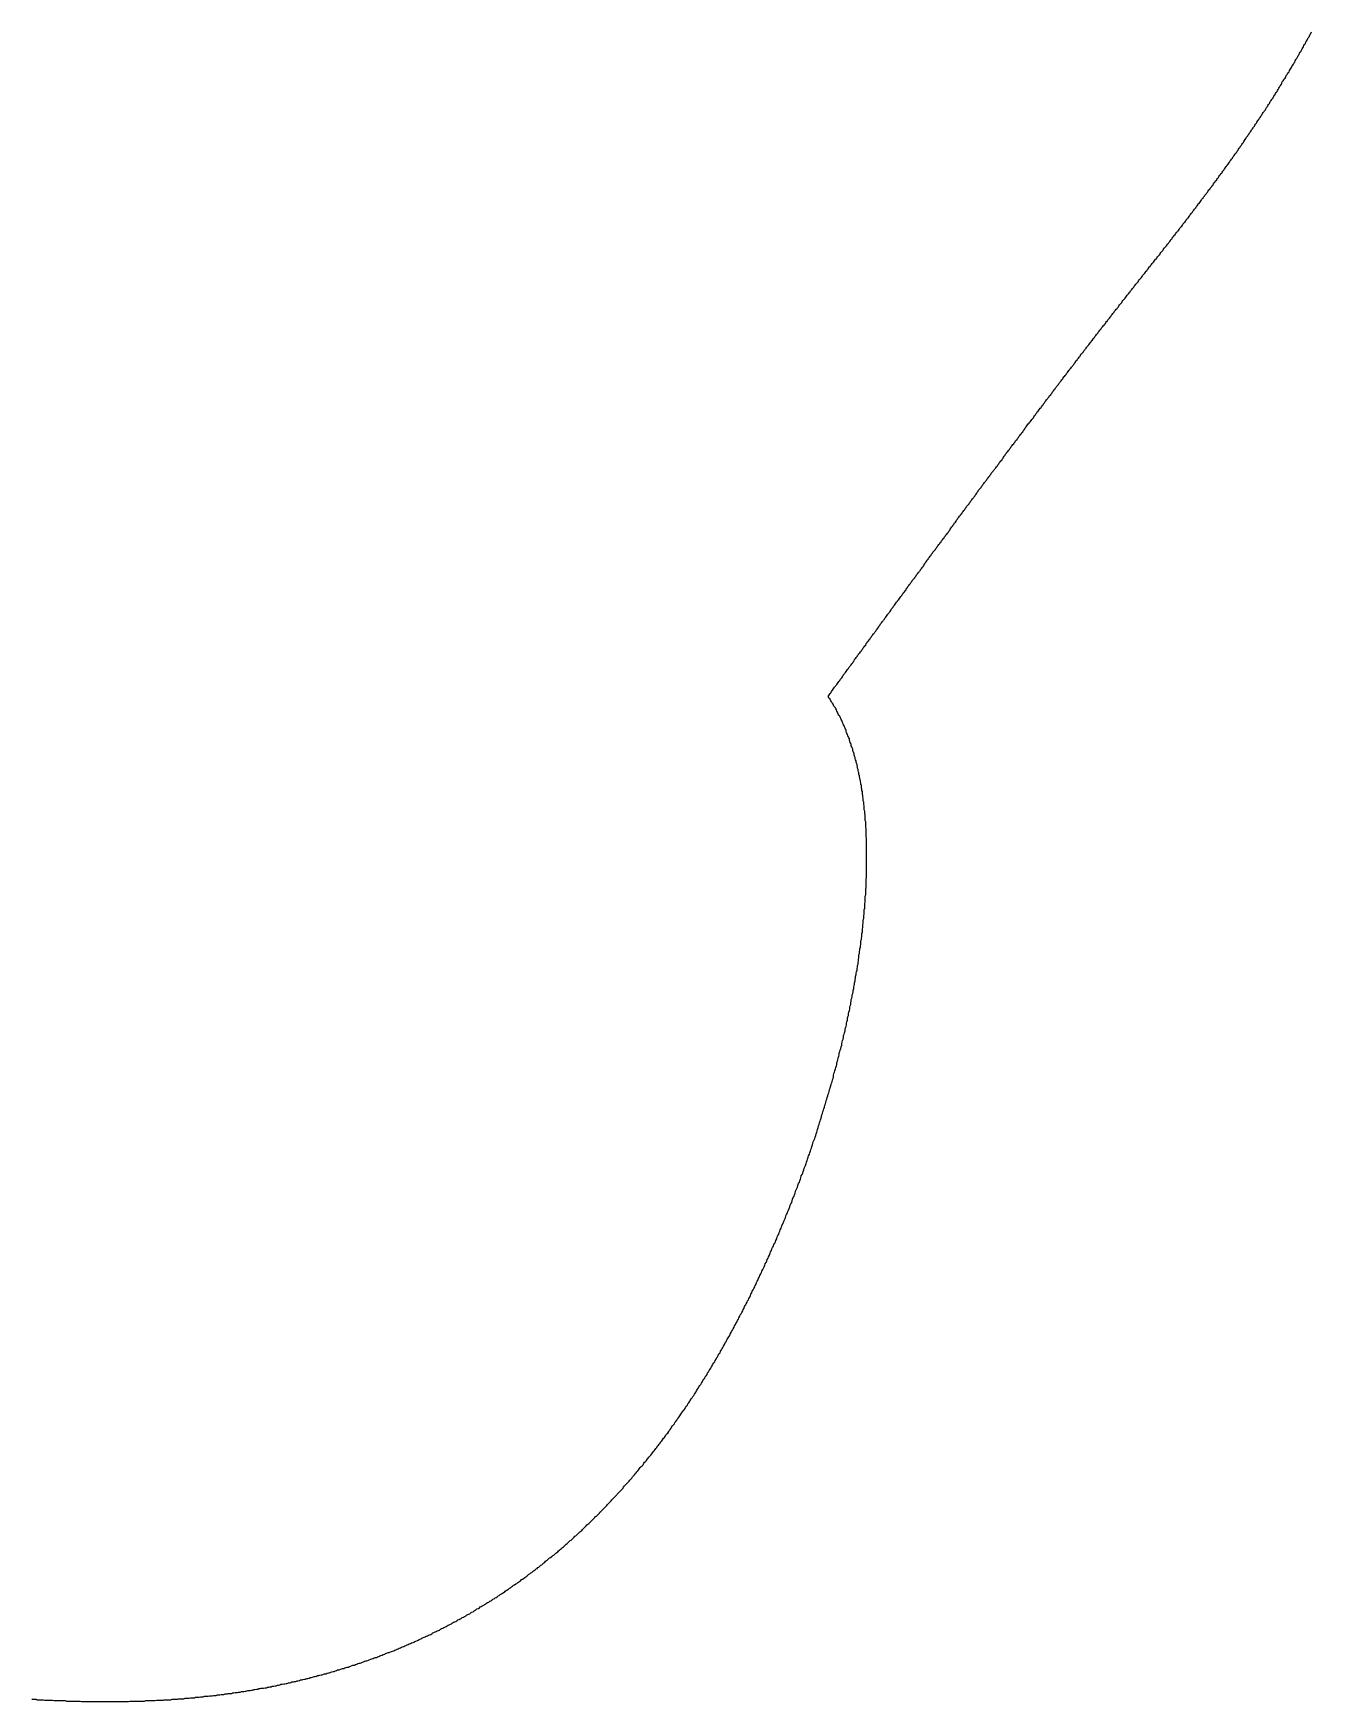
# Model space of a CAD drawing. Header units: millimetres. Extents: x 289 to 9778, y -894 to 6380.
# Drawn here: x 7155.33 to 7181.93, y 776.41 to 811.13 of the extents above; entities that cross this region are included whole.
import ezdxf

# ---------------------------------------------------------------- set-up
doc = ezdxf.new("R2010")
doc.units = ezdxf.units.MM
doc.layers.add('DRAW', color=7, linetype='Continuous')

msp = doc.modelspace()

# ---------------------------------------------------------------- linework, layer by layer
at = {"layer": 'DRAW'}
msp.add_polyline3d([(7155.3, 776.458, 0), (7155.33, 776.458, 0), (7155.36, 776.458, 0), (7155.39, 776.458, 0), (7155.41, 776.448, 0), (7155.44, 776.448, 0), (7155.47, 776.448, 0), (7155.5, 776.448, 0), (7155.53, 776.448, 0), (7155.56, 776.438, 0), (7155.59, 776.438, 0), (7155.62, 776.438, 0), (7155.65, 776.438, 0), (7155.67, 776.438, 0), (7155.7, 776.438, 0), (7155.73, 776.438, 0), (7155.76, 776.428, 0), (7155.79, 776.428, 0), (7155.82, 776.428, 0), (7155.85, 776.428, 0), (7155.88, 776.428, 0), (7155.9, 776.428, 0), (7155.93, 776.428, 0), (7155.96, 776.428, 0), (7155.99, 776.428, 0), (7156.02, 776.418, 0), (7156.05, 776.418, 0), (7156.08, 776.418, 0), (7156.1, 776.418, 0), (7156.13, 776.418, 0), (7156.16, 776.418, 0), (7156.19, 776.418, 0), (7156.22, 776.418, 0), (7156.25, 776.418, 0), (7156.27, 776.418, 0), (7156.3, 776.418, 0), (7156.33, 776.408, 0), (7156.36, 776.408, 0), (7156.39, 776.408, 0), (7156.42, 776.408, 0), (7156.44, 776.408, 0), (7156.47, 776.408, 0), (7156.5, 776.408, 0), (7156.53, 776.408, 0), (7156.56, 776.408, 0), (7156.59, 776.408, 0), (7156.61, 776.408, 0), (7156.64, 776.408, 0), (7156.67, 776.408, 0), (7156.7, 776.408, 0), (7156.73, 776.408, 0), (7156.75, 776.408, 0), (7156.78, 776.408, 0), (7156.81, 776.408, 0), (7156.84, 776.408, 0), (7156.87, 776.408, 0), (7156.89, 776.408, 0), (7156.92, 776.408, 0), (7156.95, 776.408, 0), (7156.98, 776.408, 0), (7157.01, 776.408, 0), (7157.03, 776.408, 0), (7157.06, 776.408, 0), (7157.09, 776.408, 0), (7157.12, 776.408, 0), (7157.15, 776.408, 0), (7157.17, 776.408, 0), (7157.2, 776.408, 0), (7157.23, 776.408, 0), (7157.26, 776.408, 0), (7157.28, 776.408, 0), (7157.31, 776.408, 0), (7157.34, 776.418, 0), (7157.37, 776.418, 0), (7157.4, 776.418, 0), (7157.42, 776.418, 0), (7157.45, 776.418, 0), (7157.48, 776.418, 0), (7157.51, 776.418, 0), (7157.53, 776.418, 0), (7157.56, 776.418, 0), (7157.59, 776.418, 0), (7157.62, 776.418, 0), (7157.64, 776.418, 0), (7157.67, 776.428, 0), (7157.7, 776.428, 0), (7157.73, 776.428, 0), (7157.75, 776.428, 0), (7157.78, 776.428, 0), (7157.81, 776.428, 0), (7157.84, 776.428, 0), (7157.86, 776.428, 0), (7157.89, 776.438, 0), (7157.92, 776.438, 0), (7157.95, 776.438, 0), (7157.97, 776.438, 0), (7158, 776.438, 0), (7158.03, 776.438, 0), (7158.05, 776.448, 0), (7158.08, 776.448, 0), (7158.11, 776.448, 0), (7158.14, 776.448, 0), (7158.16, 776.448, 0), (7158.19, 776.448, 0), (7158.22, 776.458, 0), (7158.24, 776.458, 0), (7158.27, 776.458, 0), (7158.3, 776.458, 0), (7158.33, 776.458, 0), (7158.35, 776.468, 0), (7158.38, 776.468, 0), (7158.41, 776.468, 0), (7158.43, 776.468, 0), (7158.46, 776.468, 0), (7158.49, 776.478, 0), (7158.52, 776.478, 0), (7158.54, 776.478, 0), (7158.57, 776.478, 0), (7158.6, 776.488, 0), (7158.62, 776.488, 0), (7158.65, 776.488, 0), (7158.68, 776.488, 0), (7158.7, 776.498, 0), (7158.73, 776.498, 0), (7158.76, 776.498, 0), (7158.78, 776.498, 0), (7158.81, 776.508, 0), (7158.84, 776.508, 0), (7158.86, 776.508, 0), (7158.89, 776.518, 0), (7158.92, 776.518, 0), (7158.94, 776.518, 0), (7158.97, 776.518, 0), (7159, 776.528, 0), (7159.02, 776.528, 0), (7159.05, 776.528, 0), (7159.08, 776.538, 0), (7159.1, 776.538, 0), (7159.13, 776.538, 0), (7159.16, 776.548, 0), (7159.18, 776.548, 0), (7159.21, 776.548, 0), (7159.24, 776.558, 0), (7159.26, 776.558, 0), (7159.29, 776.558, 0), (7159.32, 776.568, 0), (7159.34, 776.568, 0), (7159.37, 776.568, 0), (7159.39, 776.578, 0), (7159.42, 776.578, 0), (7159.45, 776.578, 0), (7159.47, 776.588, 0), (7159.5, 776.588, 0), (7159.53, 776.598, 0), (7159.55, 776.598, 0), (7159.58, 776.598, 0), (7159.6, 776.608, 0), (7159.63, 776.608, 0), (7159.66, 776.618, 0), (7159.68, 776.618, 0), (7159.71, 776.618, 0), (7159.74, 776.628, 0), (7159.76, 776.628, 0), (7159.79, 776.638, 0), (7159.81, 776.638, 0), (7159.84, 776.638, 0), (7159.87, 776.648, 0), (7159.89, 776.648, 0), (7159.92, 776.658, 0), (7159.94, 776.658, 0), (7159.97, 776.668, 0), (7160, 776.668, 0), (7160.02, 776.678, 0), (7160.05, 776.678, 0), (7160.07, 776.688, 0), (7160.1, 776.688, 0), (7160.12, 776.688, 0), (7160.15, 776.698, 0), (7160.18, 776.698, 0), (7160.2, 776.708, 0), (7160.23, 776.708, 0), (7160.25, 776.718, 0), (7160.28, 776.718, 0), (7160.3, 776.728, 0), (7160.33, 776.728, 0), (7160.36, 776.738, 0), (7160.38, 776.738, 0), (7160.41, 776.748, 0), (7160.43, 776.748, 0), (7160.46, 776.758, 0), (7160.48, 776.768, 0), (7160.51, 776.768, 0), (7160.54, 776.778, 0), (7160.56, 776.778, 0), (7160.59, 776.788, 0), (7160.61, 776.788, 0), (7160.64, 776.798, 0), (7160.66, 776.798, 0), (7160.69, 776.808, 0), (7160.71, 776.818, 0), (7160.74, 776.818, 0), (7160.76, 776.828, 0), (7160.79, 776.828, 0), (7160.82, 776.838, 0), (7160.84, 776.838, 0), (7160.87, 776.848, 0), (7160.89, 776.858, 0), (7160.92, 776.858, 0), (7160.94, 776.868, 0), (7160.97, 776.878, 0), (7160.99, 776.878, 0), (7161.02, 776.888, 0), (7161.04, 776.888, 0), (7161.07, 776.898, 0), (7161.09, 776.908, 0), (7161.12, 776.908, 0), (7161.14, 776.918, 0), (7161.17, 776.928, 0), (7161.19, 776.928, 0), (7161.22, 776.938, 0), (7161.24, 776.948, 0), (7161.27, 776.948, 0), (7161.29, 776.958, 0), (7161.32, 776.968, 0), (7161.34, 776.968, 0), (7161.37, 776.978, 0), (7161.39, 776.988, 0), (7161.42, 776.988, 0), (7161.44, 776.998, 0), (7161.47, 777.008, 0), (7161.49, 777.008, 0), (7161.52, 777.018, 0), (7161.54, 777.028, 0), (7161.57, 777.038, 0), (7161.59, 777.038, 0), (7161.62, 777.048, 0), (7161.64, 777.058, 0), (7161.66, 777.068, 0), (7161.69, 777.068, 0), (7161.71, 777.078, 0), (7161.74, 777.088, 0), (7161.76, 777.098, 0), (7161.79, 777.098, 0), (7161.81, 777.108, 0), (7161.84, 777.118, 0), (7161.86, 777.128, 0), (7161.89, 777.128, 0), (7161.91, 777.138, 0), (7161.93, 777.148, 0), (7161.96, 777.158, 0), (7161.98, 777.168, 0), (7162.01, 777.168, 0), (7162.03, 777.178, 0), (7162.06, 777.188, 0), (7162.08, 777.198, 0), (7162.11, 777.208, 0), (7162.13, 777.208, 0), (7162.15, 777.218, 0), (7162.18, 777.228, 0), (7162.2, 777.238, 0), (7162.23, 777.248, 0), (7162.25, 777.258, 0), (7162.27, 777.258, 0), (7162.3, 777.268, 0), (7162.32, 777.278, 0), (7162.35, 777.288, 0), (7162.37, 777.298, 0), (7162.4, 777.308, 0), (7162.42, 777.318, 0), (7162.44, 777.328, 0), (7162.47, 777.328, 0), (7162.49, 777.338, 0), (7162.52, 777.348, 0), (7162.54, 777.358, 0), (7162.56, 777.368, 0), (7162.59, 777.378, 0), (7162.61, 777.388, 0), (7162.64, 777.398, 0), (7162.66, 777.408, 0), (7162.68, 777.418, 0), (7162.71, 777.428, 0), (7162.73, 777.428, 0), (7162.75, 777.438, 0), (7162.78, 777.448, 0), (7162.8, 777.458, 0), (7162.83, 777.468, 0), (7162.85, 777.478, 0), (7162.87, 777.488, 0), (7162.9, 777.498, 0), (7162.92, 777.508, 0), (7162.94, 777.518, 0), (7162.97, 777.528, 0), (7162.99, 777.538, 0), (7163.01, 777.548, 0), (7163.04, 777.558, 0), (7163.06, 777.568, 0), (7163.08, 777.578, 0), (7163.11, 777.588, 0), (7163.13, 777.598, 0), (7163.15, 777.608, 0), (7163.18, 777.618, 0), (7163.2, 777.628, 0), (7163.23, 777.638, 0), (7163.25, 777.648, 0), (7163.27, 777.658, 0), (7163.29, 777.668, 0), (7163.32, 777.678, 0), (7163.34, 777.688, 0), (7163.36, 777.698, 0), (7163.39, 777.718, 0), (7163.41, 777.728, 0), (7163.43, 777.738, 0), (7163.46, 777.748, 0), (7163.48, 777.758, 0), (7163.5, 777.768, 0), (7163.53, 777.778, 0), (7163.55, 777.788, 0), (7163.57, 777.798, 0), (7163.6, 777.808, 0), (7163.62, 777.818, 0), (7163.64, 777.838, 0), (7163.66, 777.848, 0), (7163.69, 777.858, 0), (7163.71, 777.868, 0), (7163.73, 777.878, 0), (7163.76, 777.888, 0), (7163.78, 777.898, 0), (7163.8, 777.918, 0), (7163.82, 777.928, 0), (7163.85, 777.938, 0), (7163.87, 777.948, 0), (7163.89, 777.958, 0), (7163.92, 777.968, 0), (7163.94, 777.988, 0), (7163.96, 777.998, 0), (7163.98, 778.008, 0), (7164.01, 778.018, 0), (7164.03, 778.028, 0), (7164.05, 778.048, 0), (7164.07, 778.058, 0), (7164.1, 778.068, 0), (7164.12, 778.078, 0), (7164.14, 778.088, 0), (7164.16, 778.108, 0), (7164.19, 778.118, 0), (7164.21, 778.128, 0), (7164.23, 778.138, 0), (7164.25, 778.158, 0), (7164.28, 778.168, 0), (7164.3, 778.178, 0), (7164.32, 778.188, 0), (7164.34, 778.208, 0), (7164.37, 778.218, 0), (7164.39, 778.228, 0), (7164.41, 778.238, 0), (7164.43, 778.258, 0), (7164.45, 778.268, 0), (7164.48, 778.278, 0), (7164.5, 778.298, 0), (7164.52, 778.308, 0), (7164.54, 778.318, 0), (7164.56, 778.338, 0), (7164.59, 778.348, 0), (7164.61, 778.358, 0), (7164.63, 778.378, 0), (7164.65, 778.388, 0), (7164.67, 778.398, 0), (7164.7, 778.418, 0), (7164.72, 778.428, 0), (7164.74, 778.438, 0), (7164.76, 778.458, 0), (7164.78, 778.468, 0), (7164.81, 778.478, 0), (7164.83, 778.498, 0), (7164.85, 778.508, 0), (7164.87, 778.518, 0), (7164.89, 778.538, 0), (7164.92, 778.548, 0), (7164.94, 778.568, 0), (7164.96, 778.578, 0), (7164.98, 778.588, 0), (7165, 778.608, 0), (7165.02, 778.618, 0), (7165.04, 778.638, 0), (7165.07, 778.648, 0), (7165.09, 778.668, 0), (7165.11, 778.678, 0), (7165.13, 778.688, 0), (7165.15, 778.708, 0), (7165.17, 778.718, 0), (7165.2, 778.738, 0), (7165.22, 778.748, 0), (7165.24, 778.768, 0), (7165.26, 778.778, 0), (7165.28, 778.798, 0), (7165.3, 778.808, 0), (7165.32, 778.828, 0), (7165.34, 778.838, 0), (7165.37, 778.858, 0), (7165.39, 778.868, 0), (7165.41, 778.888, 0), (7165.43, 778.898, 0), (7165.45, 778.918, 0), (7165.47, 778.928, 0), (7165.49, 778.948, 0), (7165.51, 778.958, 0), (7165.54, 778.978, 0), (7165.56, 778.988, 0), (7165.58, 779.008, 0), (7165.6, 779.018, 0), (7165.62, 779.038, 0), (7165.64, 779.058, 0), (7165.66, 779.068, 0), (7165.68, 779.088, 0), (7165.7, 779.098, 0), (7165.72, 779.118, 0), (7165.74, 779.128, 0), (7165.77, 779.148, 0), (7165.79, 779.168, 0), (7165.81, 779.178, 0), (7165.83, 779.198, 0), (7165.85, 779.208, 0), (7165.87, 779.228, 0), (7165.89, 779.248, 0), (7165.91, 779.258, 0), (7165.93, 779.278, 0), (7165.95, 779.298, 0), (7165.97, 779.308, 0), (7165.99, 779.328, 0), (7166.01, 779.348, 0), (7166.03, 779.358, 0), (7166.05, 779.378, 0), (7166.07, 779.398, 0), (7166.09, 779.408, 0), (7166.12, 779.428, 0), (7166.14, 779.448, 0), (7166.16, 779.458, 0), (7166.18, 779.478, 0), (7166.2, 779.498, 0), (7166.22, 779.508, 0), (7166.24, 779.528, 0), (7166.26, 779.548, 0), (7166.28, 779.558, 0), (7166.3, 779.578, 0), (7166.32, 779.598, 0), (7166.34, 779.618, 0), (7166.36, 779.628, 0), (7166.38, 779.648, 0), (7166.4, 779.668, 0), (7166.42, 779.688, 0), (7166.44, 779.698, 0), (7166.46, 779.718, 0), (7166.48, 779.738, 0), (7166.5, 779.758, 0), (7166.52, 779.768, 0), (7166.54, 779.788, 0), (7166.56, 779.808, 0), (7166.58, 779.828, 0), (7166.6, 779.848, 0), (7166.62, 779.858, 0), (7166.64, 779.878, 0), (7166.66, 779.898, 0), (7166.68, 779.918, 0), (7166.7, 779.938, 0), (7166.72, 779.958, 0), (7166.74, 779.968, 0), (7166.76, 779.988, 0), (7166.78, 780.008, 0), (7166.79, 780.028, 0), (7166.81, 780.048, 0), (7166.83, 780.068, 0), (7166.85, 780.088, 0), (7166.87, 780.098, 0), (7166.89, 780.118, 0), (7166.91, 780.138, 0), (7166.93, 780.158, 0), (7166.95, 780.178, 0), (7166.97, 780.198, 0), (7166.99, 780.218, 0), (7167.01, 780.238, 0), (7167.03, 780.258, 0), (7167.05, 780.268, 0), (7167.07, 780.288, 0), (7167.09, 780.308, 0), (7167.11, 780.328, 0), (7167.12, 780.348, 0), (7167.14, 780.368, 0), (7167.16, 780.388, 0), (7167.18, 780.408, 0), (7167.2, 780.428, 0), (7167.22, 780.448, 0), (7167.24, 780.468, 0), (7167.26, 780.488, 0), (7167.28, 780.508, 0), (7167.3, 780.528, 0), (7167.31, 780.548, 0), (7167.33, 780.568, 0), (7167.35, 780.588, 0), (7167.37, 780.608, 0), (7167.39, 780.628, 0), (7167.41, 780.648, 0), (7167.43, 780.668, 0), (7167.45, 780.688, 0), (7167.47, 780.708, 0), (7167.48, 780.728, 0), (7167.5, 780.748, 0), (7167.52, 780.768, 0), (7167.54, 780.788, 0), (7167.56, 780.808, 0), (7167.58, 780.828, 0), (7167.6, 780.848, 0), (7167.61, 780.868, 0), (7167.63, 780.898, 0), (7167.65, 780.918, 0), (7167.67, 780.938, 0), (7167.69, 780.958, 0), (7167.71, 780.978, 0), (7167.73, 780.998, 0), (7167.74, 781.018, 0), (7167.76, 781.038, 0), (7167.78, 781.058, 0), (7167.8, 781.088, 0), (7167.82, 781.108, 0), (7167.84, 781.128, 0), (7167.85, 781.148, 0), (7167.87, 781.168, 0), (7167.89, 781.188, 0), (7167.91, 781.208, 0), (7167.93, 781.238, 0), (7167.94, 781.258, 0), (7167.96, 781.278, 0), (7167.98, 781.298, 0), (7168, 781.318, 0), (7168.02, 781.338, 0), (7168.03, 781.368, 0), (7168.05, 781.388, 0), (7168.07, 781.408, 0), (7168.09, 781.428, 0), (7168.11, 781.458, 0), (7168.12, 781.478, 0), (7168.14, 781.498, 0), (7168.16, 781.518, 0), (7168.18, 781.538, 0), (7168.2, 781.568, 0), (7168.21, 781.588, 0), (7168.23, 781.608, 0), (7168.25, 781.628, 0), (7168.27, 781.658, 0), (7168.28, 781.678, 0), (7168.3, 781.698, 0), (7168.32, 781.728, 0), (7168.34, 781.748, 0), (7168.35, 781.768, 0), (7168.37, 781.788, 0), (7168.39, 781.818, 0), (7168.41, 781.838, 0), (7168.42, 781.858, 0), (7168.44, 781.888, 0), (7168.46, 781.908, 0), (7168.48, 781.928, 0), (7168.49, 781.958, 0), (7168.51, 781.978, 0), (7168.53, 781.998, 0), (7168.55, 782.028, 0), (7168.56, 782.048, 0), (7168.58, 782.068, 0), (7168.6, 782.098, 0), (7168.61, 782.118, 0), (7168.63, 782.148, 0), (7168.65, 782.168, 0), (7168.67, 782.188, 0), (7168.68, 782.218, 0), (7168.7, 782.238, 0), (7168.72, 782.268, 0), (7168.73, 782.288, 0), (7168.75, 782.308, 0), (7168.77, 782.338, 0), (7168.78, 782.358, 0), (7168.8, 782.388, 0), (7168.82, 782.408, 0), (7168.84, 782.438, 0), (7168.85, 782.458, 0), (7168.87, 782.478, 0), (7168.89, 782.508, 0), (7168.9, 782.528, 0), (7168.92, 782.558, 0), (7168.94, 782.578, 0), (7168.95, 782.608, 0), (7168.97, 782.628, 0), (7168.99, 782.658, 0), (7169, 782.678, 0), (7169.02, 782.708, 0), (7169.04, 782.728, 0), (7169.05, 782.758, 0), (7169.07, 782.778, 0), (7169.09, 782.808, 0), (7169.1, 782.828, 0), (7169.12, 782.858, 0), (7169.13, 782.878, 0), (7169.15, 782.908, 0), (7169.17, 782.938, 0), (7169.18, 782.958, 0), (7169.2, 782.988, 0), (7169.22, 783.008, 0), (7169.23, 783.038, 0), (7169.25, 783.058, 0), (7169.26, 783.088, 0), (7169.28, 783.118, 0), (7169.3, 783.138, 0), (7169.31, 783.168, 0), (7169.33, 783.188, 0), (7169.35, 783.218, 0), (7169.36, 783.248, 0), (7169.38, 783.268, 0), (7169.39, 783.298, 0), (7169.41, 783.328, 0), (7169.43, 783.348, 0), (7169.44, 783.378, 0), (7169.46, 783.408, 0), (7169.47, 783.428, 0), (7169.49, 783.458, 0), (7169.51, 783.478, 0), (7169.52, 783.508, 0), (7169.54, 783.538, 0), (7169.55, 783.568, 0), (7169.57, 783.588, 0), (7169.58, 783.618, 0), (7169.6, 783.648, 0), (7169.62, 783.668, 0), (7169.63, 783.698, 0), (7169.65, 783.728, 0), (7169.66, 783.758, 0), (7169.68, 783.778, 0), (7169.69, 783.808, 0), (7169.71, 783.838, 0), (7169.72, 783.858, 0), (7169.74, 783.888, 0), (7169.75, 783.918, 0), (7169.77, 783.948, 0), (7169.79, 783.978, 0), (7169.8, 783.998, 0), (7169.82, 784.028, 0), (7169.83, 784.058, 0), (7169.85, 784.088, 0), (7169.86, 784.108, 0), (7169.88, 784.138, 0), (7169.89, 784.168, 0), (7169.91, 784.198, 0), (7169.92, 784.228, 0), (7169.94, 784.258, 0), (7169.95, 784.278, 0), (7169.97, 784.308, 0), (7169.98, 784.338, 0), (7170, 784.368, 0), (7170.01, 784.398, 0), (7170.03, 784.428, 0), (7170.04, 784.458, 0), (7170.06, 784.478, 0), (7170.07, 784.508, 0), (7170.09, 784.538, 0), (7170.1, 784.568, 0), (7170.12, 784.598, 0), (7170.13, 784.628, 0), (7170.15, 784.658, 0), (7170.16, 784.688, 0), (7170.18, 784.718, 0), (7170.19, 784.748, 0), (7170.21, 784.768, 0), (7170.22, 784.798, 0), (7170.24, 784.828, 0), (7170.25, 784.858, 0), (7170.26, 784.888, 0), (7170.28, 784.918, 0), (7170.29, 784.948, 0), (7170.31, 784.978, 0), (7170.32, 785.008, 0), (7170.34, 785.038, 0), (7170.35, 785.068, 0), (7170.37, 785.098, 0), (7170.38, 785.128, 0), (7170.39, 785.158, 0), (7170.41, 785.188, 0), (7170.42, 785.218, 0), (7170.44, 785.248, 0), (7170.45, 785.278, 0), (7170.47, 785.308, 0), (7170.48, 785.338, 0), (7170.49, 785.368, 0), (7170.51, 785.398, 0), (7170.52, 785.428, 0), (7170.54, 785.458, 0), (7170.55, 785.488, 0), (7170.56, 785.518, 0), (7170.58, 785.548, 0), (7170.59, 785.578, 0), (7170.6, 785.608, 0), (7170.62, 785.638, 0), (7170.63, 785.668, 0), (7170.65, 785.698, 0), (7170.66, 785.738, 0), (7170.67, 785.768, 0), (7170.69, 785.798, 0), (7170.7, 785.828, 0), (7170.71, 785.858, 0), (7170.73, 785.888, 0), (7170.74, 785.918, 0), (7170.76, 785.948, 0), (7170.77, 785.978, 0), (7170.78, 786.008, 0), (7170.8, 786.038, 0), (7170.81, 786.078, 0), (7170.82, 786.108, 0), (7170.84, 786.138, 0), (7170.85, 786.168, 0), (7170.86, 786.198, 0), (7170.87, 786.228, 0), (7170.89, 786.258, 0), (7170.9, 786.288, 0), (7170.91, 786.328, 0), (7170.93, 786.358, 0), (7170.94, 786.388, 0), (7170.95, 786.418, 0), (7170.97, 786.448, 0), (7170.98, 786.478, 0), (7170.99, 786.518, 0), (7171, 786.548, 0), (7171.02, 786.578, 0), (7171.03, 786.608, 0), (7171.04, 786.638, 0), (7171.06, 786.668, 0), (7171.07, 786.708, 0), (7171.08, 786.738, 0), (7171.09, 786.768, 0), (7171.11, 786.798, 0), (7171.12, 786.828, 0), (7171.13, 786.868, 0), (7171.14, 786.898, 0), (7171.16, 786.928, 0), (7171.17, 786.958, 0), (7171.18, 786.988, 0), (7171.19, 787.028, 0), (7171.2, 787.058, 0), (7171.22, 787.088, 0), (7171.23, 787.118, 0), (7171.24, 787.148, 0), (7171.25, 787.188, 0), (7171.27, 787.218, 0), (7171.28, 787.248, 0), (7171.29, 787.278, 0), (7171.3, 787.308, 0), (7171.31, 787.348, 0), (7171.33, 787.378, 0), (7171.34, 787.408, 0), (7171.35, 787.438, 0), (7171.36, 787.478, 0), (7171.37, 787.508, 0), (7171.38, 787.538, 0), (7171.4, 787.568, 0), (7171.41, 787.608, 0), (7171.42, 787.638, 0), (7171.43, 787.668, 0), (7171.44, 787.698, 0), (7171.45, 787.738, 0), (7171.46, 787.768, 0), (7171.48, 787.798, 0), (7171.49, 787.828, 0), (7171.5, 787.868, 0), (7171.51, 787.898, 0), (7171.52, 787.928, 0), (7171.53, 787.958, 0), (7171.54, 787.998, 0), (7171.55, 788.028, 0), (7171.56, 788.058, 0), (7171.58, 788.098, 0), (7171.59, 788.128, 0), (7171.6, 788.158, 0), (7171.61, 788.188, 0), (7171.62, 788.228, 0), (7171.63, 788.258, 0), (7171.64, 788.288, 0), (7171.65, 788.318, 0), (7171.66, 788.358, 0), (7171.67, 788.388, 0), (7171.68, 788.418, 0), (7171.69, 788.458, 0), (7171.7, 788.488, 0), (7171.71, 788.518, 0), (7171.72, 788.548, 0), (7171.73, 788.588, 0), (7171.74, 788.618, 0), (7171.75, 788.648, 0), (7171.76, 788.688, 0), (7171.77, 788.718, 0), (7171.78, 788.748, 0), (7171.79, 788.778, 0), (7171.8, 788.818, 0), (7171.81, 788.848, 0), (7171.82, 788.878, 0), (7171.83, 788.918, 0), (7171.84, 788.948, 0), (7171.85, 788.978, 0), (7171.86, 789.018, 0), (7171.87, 789.048, 0), (7171.88, 789.078, 0), (7171.89, 789.108, 0), (7171.9, 789.148, 0), (7171.91, 789.178, 0), (7171.92, 789.208, 0), (7171.93, 789.248, 0), (7171.94, 789.278, 0), (7171.95, 789.308, 0), (7171.96, 789.348, 0), (7171.97, 789.378, 0), (7171.98, 789.408, 0), (7171.98, 789.438, 0), (7171.99, 789.478, 0), (7172, 789.508, 0), (7172.01, 789.538, 0), (7172.02, 789.578, 0), (7172.03, 789.608, 0), (7172.04, 789.638, 0), (7172.05, 789.668, 0), (7172.05, 789.708, 0), (7172.06, 789.738, 0), (7172.07, 789.768, 0), (7172.08, 789.808, 0), (7172.09, 789.838, 0), (7172.1, 789.868, 0), (7172.1, 789.908, 0), (7172.11, 789.938, 0), (7172.12, 789.968, 0), (7172.13, 789.998, 0), (7172.14, 790.038, 0), (7172.15, 790.068, 0), (7172.15, 790.098, 0), (7172.16, 790.138, 0), (7172.17, 790.168, 0), (7172.18, 790.198, 0), (7172.19, 790.228, 0), (7172.19, 790.268, 0), (7172.2, 790.298, 0), (7172.21, 790.328, 0), (7172.22, 790.368, 0), (7172.22, 790.398, 0), (7172.23, 790.428, 0), (7172.24, 790.458, 0), (7172.25, 790.498, 0), (7172.25, 790.528, 0), (7172.26, 790.558, 0), (7172.27, 790.588, 0), (7172.27, 790.628, 0), (7172.28, 790.658, 0), (7172.29, 790.688, 0), (7172.29, 790.728, 0), (7172.3, 790.758, 0), (7172.31, 790.788, 0), (7172.32, 790.818, 0), (7172.32, 790.858, 0), (7172.33, 790.888, 0), (7172.34, 790.918, 0), (7172.34, 790.948, 0), (7172.35, 790.988, 0), (7172.35, 791.018, 0), (7172.36, 791.048, 0), (7172.37, 791.078, 0), (7172.37, 791.118, 0), (7172.38, 791.148, 0), (7172.39, 791.178, 0), (7172.39, 791.208, 0), (7172.4, 791.248, 0), (7172.4, 791.278, 0), (7172.41, 791.308, 0), (7172.42, 791.338, 0), (7172.42, 791.368, 0), (7172.43, 791.408, 0), (7172.43, 791.438, 0), (7172.44, 791.468, 0), (7172.44, 791.498, 0), (7172.45, 791.538, 0), (7172.45, 791.568, 0), (7172.46, 791.598, 0), (7172.47, 791.628, 0), (7172.47, 791.658, 0), (7172.48, 791.698, 0), (7172.48, 791.728, 0), (7172.49, 791.758, 0), (7172.49, 791.788, 0), (7172.5, 791.818, 0), (7172.5, 791.858, 0), (7172.51, 791.888, 0), (7172.51, 791.918, 0), (7172.51, 791.948, 0), (7172.52, 791.978, 0), (7172.52, 792.018, 0), (7172.53, 792.048, 0), (7172.53, 792.078, 0), (7172.54, 792.108, 0), (7172.54, 792.138, 0), (7172.55, 792.168, 0), (7172.55, 792.208, 0), (7172.55, 792.238, 0), (7172.56, 792.268, 0), (7172.56, 792.298, 0), (7172.57, 792.328, 0), (7172.57, 792.358, 0), (7172.57, 792.388, 0), (7172.58, 792.428, 0), (7172.58, 792.458, 0), (7172.58, 792.488, 0), (7172.59, 792.518, 0), (7172.59, 792.548, 0), (7172.59, 792.578, 0), (7172.6, 792.608, 0), (7172.6, 792.638, 0), (7172.6, 792.678, 0), (7172.61, 792.708, 0), (7172.61, 792.738, 0), (7172.61, 792.768, 0), (7172.62, 792.798, 0), (7172.62, 792.828, 0), (7172.62, 792.858, 0), (7172.62, 792.888, 0), (7172.63, 792.918, 0), (7172.63, 792.948, 0), (7172.63, 792.978, 0), (7172.63, 793.018, 0), (7172.64, 793.048, 0), (7172.64, 793.078, 0), (7172.64, 793.108, 0), (7172.64, 793.138, 0), (7172.64, 793.168, 0), (7172.65, 793.198, 0), (7172.65, 793.228, 0), (7172.65, 793.258, 0), (7172.65, 793.288, 0), (7172.65, 793.318, 0), (7172.66, 793.348, 0), (7172.66, 793.378, 0), (7172.66, 793.408, 0), (7172.66, 793.438, 0), (7172.66, 793.468, 0), (7172.66, 793.498, 0), (7172.66, 793.528, 0), (7172.67, 793.558, 0), (7172.67, 793.588, 0), (7172.67, 793.618, 0), (7172.67, 793.648, 0), (7172.67, 793.678, 0), (7172.67, 793.708, 0), (7172.67, 793.738, 0), (7172.67, 793.768, 0), (7172.67, 793.798, 0), (7172.67, 793.828, 0), (7172.67, 793.858, 0), (7172.67, 793.888, 0), (7172.67, 793.918, 0), (7172.67, 793.948, 0), (7172.67, 793.978, 0), (7172.67, 793.998, 0), (7172.67, 794.028, 0), (7172.67, 794.058, 0), (7172.67, 794.088, 0), (7172.67, 794.118, 0), (7172.67, 794.148, 0), (7172.67, 794.178, 0), (7172.67, 794.208, 0), (7172.67, 794.238, 0), (7172.67, 794.268, 0), (7172.67, 794.288, 0), (7172.67, 794.318, 0), (7172.67, 794.348, 0), (7172.67, 794.378, 0), (7172.66, 794.408, 0), (7172.66, 794.438, 0), (7172.66, 794.468, 0), (7172.66, 794.488, 0), (7172.66, 794.518, 0), (7172.66, 794.548, 0), (7172.66, 794.578, 0), (7172.65, 794.608, 0), (7172.65, 794.638, 0), (7172.65, 794.658, 0), (7172.65, 794.688, 0), (7172.65, 794.718, 0), (7172.64, 794.748, 0), (7172.64, 794.768, 0), (7172.64, 794.798, 0), (7172.64, 794.828, 0), (7172.64, 794.858, 0), (7172.63, 794.888, 0), (7172.63, 794.908, 0), (7172.63, 794.938, 0), (7172.62, 794.968, 0), (7172.62, 794.998, 0), (7172.62, 795.018, 0), (7172.62, 795.048, 0), (7172.61, 795.078, 0), (7172.61, 795.098, 0), (7172.61, 795.128, 0), (7172.6, 795.158, 0), (7172.6, 795.178, 0), (7172.6, 795.208, 0), (7172.59, 795.238, 0), (7172.59, 795.268, 0), (7172.58, 795.288, 0), (7172.58, 795.318, 0), (7172.58, 795.348, 0), (7172.57, 795.368, 0), (7172.57, 795.398, 0), (7172.56, 795.418, 0), (7172.56, 795.448, 0), (7172.56, 795.478, 0), (7172.55, 795.498, 0), (7172.55, 795.528, 0), (7172.54, 795.558, 0), (7172.54, 795.578, 0), (7172.53, 795.608, 0), (7172.53, 795.628, 0), (7172.52, 795.658, 0), (7172.52, 795.678, 0), (7172.51, 795.708, 0), (7172.51, 795.738, 0), (7172.5, 795.758, 0), (7172.49, 795.788, 0), (7172.49, 795.808, 0), (7172.48, 795.838, 0), (7172.48, 795.858, 0), (7172.47, 795.888, 0), (7172.47, 795.908, 0), (7172.46, 795.938, 0), (7172.45, 795.958, 0), (7172.45, 795.988, 0), (7172.44, 796.008, 0), (7172.43, 796.038, 0), (7172.43, 796.058, 0), (7172.42, 796.088, 0), (7172.41, 796.108, 0), (7172.41, 796.128, 0), (7172.4, 796.158, 0), (7172.39, 796.178, 0), (7172.38, 796.208, 0), (7172.38, 796.228, 0), (7172.37, 796.258, 0), (7172.36, 796.278, 0), (7172.35, 796.298, 0), (7172.35, 796.328, 0), (7172.34, 796.348, 0), (7172.33, 796.368, 0), (7172.32, 796.398, 0), (7172.31, 796.418, 0), (7172.31, 796.448, 0), (7172.3, 796.468, 0), (7172.29, 796.488, 0), (7172.28, 796.508, 0), (7172.27, 796.538, 0), (7172.26, 796.558, 0), (7172.25, 796.578, 0), (7172.24, 796.608, 0), (7172.24, 796.628, 0), (7172.23, 796.648, 0), (7172.22, 796.668, 0), (7172.21, 796.698, 0), (7172.2, 796.718, 0), (7172.19, 796.738, 0), (7172.18, 796.758, 0), (7172.17, 796.788, 0), (7172.16, 796.808, 0), (7172.15, 796.828, 0), (7172.14, 796.848, 0), (7172.13, 796.868, 0), (7172.12, 796.898, 0), (7172.11, 796.918, 0), (7172.09, 796.938, 0), (7172.08, 796.958, 0), (7172.07, 796.978, 0), (7172.06, 796.998, 0), (7172.05, 797.018, 0), (7172.04, 797.048, 0), (7172.03, 797.068, 0), (7172.02, 797.088, 0), (7172, 797.108, 0), (7171.99, 797.128, 0), (7171.98, 797.148, 0), (7171.97, 797.168, 0), (7171.96, 797.188, 0), (7171.94, 797.208, 0), (7171.93, 797.228, 0), (7171.92, 797.248, 0), (7171.91, 797.268, 0), (7171.89, 797.288, 0), (7171.88, 797.308, 0), (7171.87, 797.328, 0), (7171.88, 797.348, 0), (7171.9, 797.368, 0), (7171.91, 797.388, 0), (7171.93, 797.408, 0), (7171.94, 797.428, 0), (7171.96, 797.458, 0), (7171.97, 797.478, 0), (7171.99, 797.498, 0), (7172, 797.518, 0), (7172.02, 797.538, 0), (7172.03, 797.558, 0), (7172.05, 797.578, 0), (7172.06, 797.598, 0), (7172.08, 797.618, 0), (7172.09, 797.638, 0), (7172.11, 797.658, 0), (7172.12, 797.678, 0), (7172.14, 797.698, 0), (7172.15, 797.718, 0), (7172.17, 797.738, 0), (7172.18, 797.768, 0), (7172.2, 797.788, 0), (7172.21, 797.808, 0), (7172.23, 797.828, 0), (7172.24, 797.848, 0), (7172.26, 797.868, 0), (7172.27, 797.888, 0), (7172.29, 797.908, 0), (7172.3, 797.928, 0), (7172.32, 797.948, 0), (7172.33, 797.968, 0), (7172.35, 797.988, 0), (7172.36, 798.008, 0), (7172.38, 798.028, 0), (7172.39, 798.048, 0), (7172.41, 798.068, 0), (7172.42, 798.098, 0), (7172.44, 798.118, 0), (7172.45, 798.138, 0), (7172.47, 798.158, 0), (7172.48, 798.178, 0), (7172.5, 798.198, 0), (7172.51, 798.218, 0), (7172.53, 798.238, 0), (7172.54, 798.258, 0), (7172.56, 798.278, 0), (7172.57, 798.298, 0), (7172.59, 798.318, 0), (7172.6, 798.338, 0), (7172.62, 798.358, 0), (7172.63, 798.378, 0), (7172.65, 798.398, 0), (7172.66, 798.428, 0), (7172.68, 798.448, 0), (7172.69, 798.468, 0), (7172.71, 798.488, 0), (7172.72, 798.508, 0), (7172.74, 798.528, 0), (7172.75, 798.548, 0), (7172.77, 798.568, 0), (7172.78, 798.588, 0), (7172.8, 798.608, 0), (7172.81, 798.628, 0), (7172.83, 798.648, 0), (7172.84, 798.668, 0), (7172.86, 798.688, 0), (7172.87, 798.708, 0), (7172.89, 798.728, 0), (7172.9, 798.748, 0), (7172.92, 798.778, 0), (7172.93, 798.798, 0), (7172.95, 798.818, 0), (7172.96, 798.838, 0), (7172.98, 798.858, 0), (7172.99, 798.878, 0), (7173.01, 798.898, 0), (7173.02, 798.918, 0), (7173.04, 798.938, 0), (7173.05, 798.958, 0), (7173.07, 798.978, 0), (7173.08, 798.998, 0), (7173.1, 799.018, 0), (7173.11, 799.038, 0), (7173.13, 799.058, 0), (7173.14, 799.078, 0), (7173.16, 799.098, 0), (7173.17, 799.118, 0), (7173.19, 799.148, 0), (7173.2, 799.168, 0), (7173.22, 799.188, 0), (7173.23, 799.208, 0), (7173.25, 799.228, 0), (7173.26, 799.248, 0), (7173.28, 799.268, 0), (7173.29, 799.288, 0), (7173.31, 799.308, 0), (7173.32, 799.328, 0), (7173.34, 799.348, 0), (7173.35, 799.368, 0), (7173.37, 799.388, 0), (7173.38, 799.408, 0), (7173.4, 799.428, 0), (7173.41, 799.448, 0), (7173.43, 799.468, 0), (7173.44, 799.488, 0), (7173.46, 799.508, 0), (7173.47, 799.528, 0), (7173.49, 799.548, 0), (7173.5, 799.578, 0), (7173.52, 799.598, 0), (7173.53, 799.618, 0), (7173.55, 799.638, 0), (7173.56, 799.658, 0), (7173.58, 799.678, 0), (7173.59, 799.698, 0), (7173.61, 799.718, 0), (7173.62, 799.738, 0), (7173.64, 799.758, 0), (7173.65, 799.778, 0), (7173.67, 799.798, 0), (7173.68, 799.818, 0), (7173.7, 799.838, 0), (7173.71, 799.858, 0), (7173.73, 799.878, 0), (7173.74, 799.898, 0), (7173.76, 799.918, 0), (7173.77, 799.938, 0), (7173.79, 799.958, 0), (7173.8, 799.978, 0), (7173.82, 799.998, 0), (7173.83, 800.018, 0), (7173.85, 800.038, 0), (7173.86, 800.058, 0), (7173.88, 800.088, 0), (7173.89, 800.108, 0), (7173.91, 800.128, 0), (7173.92, 800.148, 0), (7173.93, 800.168, 0), (7173.95, 800.188, 0), (7173.96, 800.208, 0), (7173.98, 800.228, 0), (7173.99, 800.248, 0), (7174.01, 800.268, 0), (7174.02, 800.288, 0), (7174.04, 800.308, 0), (7174.05, 800.328, 0), (7174.07, 800.348, 0), (7174.08, 800.368, 0), (7174.1, 800.388, 0), (7174.11, 800.408, 0), (7174.13, 800.428, 0), (7174.14, 800.448, 0), (7174.16, 800.468, 0), (7174.17, 800.488, 0), (7174.19, 800.508, 0), (7174.2, 800.528, 0), (7174.22, 800.548, 0), (7174.23, 800.568, 0), (7174.25, 800.588, 0), (7174.26, 800.608, 0), (7174.28, 800.628, 0), (7174.29, 800.648, 0), (7174.31, 800.668, 0), (7174.32, 800.688, 0), (7174.34, 800.708, 0), (7174.35, 800.728, 0), (7174.37, 800.748, 0), (7174.38, 800.768, 0), (7174.4, 800.788, 0), (7174.41, 800.808, 0), (7174.43, 800.838, 0), (7174.44, 800.858, 0), (7174.46, 800.878, 0), (7174.47, 800.898, 0), (7174.49, 800.918, 0), (7174.5, 800.938, 0), (7174.52, 800.958, 0), (7174.53, 800.978, 0), (7174.54, 800.998, 0), (7174.56, 801.018, 0), (7174.57, 801.038, 0), (7174.59, 801.058, 0), (7174.6, 801.078, 0), (7174.62, 801.098, 0), (7174.63, 801.118, 0), (7174.65, 801.138, 0), (7174.66, 801.158, 0), (7174.68, 801.178, 0), (7174.69, 801.198, 0), (7174.71, 801.218, 0), (7174.72, 801.238, 0), (7174.74, 801.258, 0), (7174.75, 801.278, 0), (7174.77, 801.298, 0), (7174.78, 801.318, 0), (7174.8, 801.338, 0), (7174.81, 801.358, 0), (7174.83, 801.378, 0), (7174.84, 801.398, 0), (7174.86, 801.418, 0), (7174.87, 801.438, 0), (7174.89, 801.458, 0), (7174.9, 801.478, 0), (7174.92, 801.498, 0), (7174.93, 801.518, 0), (7174.95, 801.538, 0), (7174.96, 801.558, 0), (7174.97, 801.578, 0), (7174.99, 801.598, 0), (7175, 801.618, 0), (7175.02, 801.638, 0), (7175.03, 801.658, 0), (7175.05, 801.678, 0), (7175.06, 801.698, 0), (7175.08, 801.718, 0), (7175.09, 801.738, 0), (7175.11, 801.758, 0), (7175.12, 801.778, 0), (7175.14, 801.798, 0), (7175.15, 801.818, 0), (7175.17, 801.838, 0), (7175.18, 801.858, 0), (7175.2, 801.878, 0), (7175.21, 801.898, 0), (7175.23, 801.918, 0), (7175.24, 801.938, 0), (7175.26, 801.958, 0), (7175.27, 801.978, 0), (7175.28, 801.998, 0), (7175.3, 802.018, 0), (7175.31, 802.028, 0), (7175.33, 802.048, 0), (7175.34, 802.068, 0), (7175.36, 802.088, 0), (7175.37, 802.108, 0), (7175.39, 802.128, 0), (7175.4, 802.148, 0), (7175.42, 802.168, 0), (7175.43, 802.188, 0), (7175.45, 802.208, 0), (7175.46, 802.228, 0), (7175.48, 802.248, 0), (7175.49, 802.268, 0), (7175.51, 802.288, 0), (7175.52, 802.308, 0), (7175.53, 802.328, 0), (7175.55, 802.348, 0), (7175.56, 802.368, 0), (7175.58, 802.388, 0), (7175.59, 802.408, 0), (7175.61, 802.428, 0), (7175.62, 802.448, 0), (7175.64, 802.468, 0), (7175.65, 802.488, 0), (7175.67, 802.508, 0), (7175.68, 802.528, 0), (7175.7, 802.548, 0), (7175.71, 802.568, 0), (7175.73, 802.588, 0), (7175.74, 802.608, 0), (7175.76, 802.628, 0), (7175.77, 802.648, 0), (7175.78, 802.658, 0), (7175.8, 802.678, 0), (7175.81, 802.698, 0), (7175.83, 802.718, 0), (7175.84, 802.738, 0), (7175.86, 802.758, 0), (7175.87, 802.778, 0), (7175.89, 802.798, 0), (7175.9, 802.818, 0), (7175.92, 802.838, 0), (7175.93, 802.858, 0), (7175.95, 802.878, 0), (7175.96, 802.898, 0), (7175.97, 802.918, 0), (7175.99, 802.938, 0), (7176, 802.958, 0), (7176.02, 802.978, 0), (7176.03, 802.998, 0), (7176.05, 803.018, 0), (7176.06, 803.038, 0), (7176.08, 803.048, 0), (7176.09, 803.068, 0), (7176.11, 803.088, 0), (7176.12, 803.108, 0), (7176.14, 803.128, 0), (7176.15, 803.148, 0), (7176.16, 803.168, 0), (7176.18, 803.188, 0), (7176.19, 803.208, 0), (7176.21, 803.228, 0), (7176.22, 803.248, 0), (7176.24, 803.268, 0), (7176.25, 803.288, 0), (7176.27, 803.308, 0), (7176.28, 803.328, 0), (7176.3, 803.338, 0), (7176.31, 803.358, 0), (7176.32, 803.378, 0), (7176.34, 803.398, 0), (7176.35, 803.418, 0), (7176.37, 803.438, 0), (7176.38, 803.458, 0), (7176.4, 803.478, 0), (7176.41, 803.498, 0), (7176.43, 803.518, 0), (7176.44, 803.538, 0), (7176.46, 803.558, 0), (7176.47, 803.578, 0), (7176.48, 803.588, 0), (7176.5, 803.608, 0), (7176.51, 803.628, 0), (7176.53, 803.648, 0), (7176.54, 803.668, 0), (7176.56, 803.688, 0), (7176.57, 803.708, 0), (7176.59, 803.728, 0), (7176.6, 803.748, 0), (7176.62, 803.768, 0), (7176.63, 803.788, 0), (7176.64, 803.798, 0), (7176.66, 803.818, 0), (7176.67, 803.838, 0), (7176.69, 803.858, 0), (7176.7, 803.878, 0), (7176.72, 803.898, 0), (7176.73, 803.918, 0), (7176.75, 803.938, 0), (7176.76, 803.958, 0), (7176.77, 803.978, 0), (7176.79, 803.988, 0), (7176.8, 804.008, 0), (7176.82, 804.028, 0), (7176.83, 804.048, 0), (7176.85, 804.068, 0), (7176.86, 804.088, 0), (7176.88, 804.108, 0), (7176.89, 804.128, 0), (7176.9, 804.148, 0), (7176.92, 804.158, 0), (7176.93, 804.178, 0), (7176.95, 804.198, 0), (7176.96, 804.218, 0), (7176.98, 804.238, 0), (7176.99, 804.258, 0), (7177.01, 804.278, 0), (7177.02, 804.298, 0), (7177.03, 804.318, 0), (7177.05, 804.328, 0), (7177.06, 804.348, 0), (7177.08, 804.368, 0), (7177.09, 804.388, 0), (7177.11, 804.408, 0), (7177.12, 804.428, 0), (7177.13, 804.448, 0), (7177.15, 804.468, 0), (7177.16, 804.478, 0), (7177.18, 804.498, 0), (7177.19, 804.518, 0), (7177.21, 804.538, 0), (7177.22, 804.558, 0), (7177.24, 804.578, 0), (7177.25, 804.598, 0), (7177.26, 804.608, 0), (7177.28, 804.628, 0), (7177.29, 804.648, 0), (7177.31, 804.668, 0), (7177.32, 804.688, 0), (7177.34, 804.708, 0), (7177.35, 804.728, 0), (7177.36, 804.738, 0), (7177.38, 804.758, 0), (7177.39, 804.778, 0), (7177.41, 804.798, 0), (7177.42, 804.818, 0), (7177.44, 804.838, 0), (7177.45, 804.858, 0), (7177.46, 804.868, 0), (7177.48, 804.888, 0), (7177.49, 804.908, 0), (7177.51, 804.928, 0), (7177.52, 804.948, 0), (7177.54, 804.968, 0), (7177.55, 804.978, 0), (7177.56, 804.998, 0), (7177.58, 805.018, 0), (7177.59, 805.038, 0), (7177.61, 805.058, 0), (7177.62, 805.078, 0), (7177.64, 805.088, 0), (7177.65, 805.108, 0), (7177.66, 805.128, 0), (7177.68, 805.148, 0), (7177.69, 805.168, 0), (7177.71, 805.188, 0), (7177.72, 805.198, 0), (7177.74, 805.218, 0), (7177.75, 805.238, 0), (7177.76, 805.258, 0), (7177.78, 805.278, 0), (7177.79, 805.298, 0), (7177.81, 805.308, 0), (7177.82, 805.328, 0), (7177.83, 805.348, 0), (7177.85, 805.368, 0), (7177.86, 805.388, 0), (7177.88, 805.398, 0), (7177.89, 805.418, 0), (7177.91, 805.438, 0), (7177.92, 805.458, 0), (7177.93, 805.478, 0), (7177.95, 805.498, 0), (7177.96, 805.508, 0), (7177.98, 805.528, 0), (7177.99, 805.548, 0), (7178, 805.568, 0), (7178.02, 805.588, 0), (7178.03, 805.598, 0), (7178.05, 805.618, 0), (7178.06, 805.638, 0), (7178.08, 805.658, 0), (7178.09, 805.678, 0), (7178.1, 805.688, 0), (7178.12, 805.708, 0), (7178.13, 805.728, 0), (7178.15, 805.748, 0), (7178.16, 805.768, 0), (7178.17, 805.778, 0), (7178.19, 805.798, 0), (7178.2, 805.818, 0), (7178.22, 805.838, 0), (7178.23, 805.848, 0), (7178.24, 805.868, 0), (7178.26, 805.888, 0), (7178.27, 805.908, 0), (7178.29, 805.928, 0), (7178.3, 805.938, 0), (7178.32, 805.958, 0), (7178.33, 805.978, 0), (7178.34, 805.998, 0), (7178.36, 806.018, 0), (7178.37, 806.028, 0), (7178.39, 806.048, 0), (7178.4, 806.068, 0), (7178.41, 806.088, 0), (7178.43, 806.108, 0), (7178.44, 806.118, 0), (7178.46, 806.138, 0), (7178.47, 806.158, 0), (7178.48, 806.178, 0), (7178.5, 806.188, 0), (7178.51, 806.208, 0), (7178.53, 806.228, 0), (7178.54, 806.248, 0), (7178.55, 806.268, 0), (7178.57, 806.278, 0), (7178.58, 806.298, 0), (7178.6, 806.318, 0), (7178.61, 806.338, 0), (7178.62, 806.348, 0), (7178.64, 806.368, 0), (7178.65, 806.388, 0), (7178.67, 806.408, 0), (7178.68, 806.428, 0), (7178.7, 806.438, 0), (7178.71, 806.458, 0), (7178.72, 806.478, 0), (7178.74, 806.498, 0), (7178.75, 806.508, 0), (7178.77, 806.528, 0), (7178.78, 806.548, 0), (7178.79, 806.568, 0), (7178.81, 806.588, 0), (7178.82, 806.598, 0), (7178.84, 806.618, 0), (7178.85, 806.638, 0), (7178.86, 806.658, 0), (7178.88, 806.678, 0), (7178.89, 806.688, 0), (7178.91, 806.708, 0), (7178.92, 806.728, 0), (7178.93, 806.748, 0), (7178.95, 806.758, 0), (7178.96, 806.778, 0), (7178.98, 806.798, 0), (7178.99, 806.818, 0), (7179, 806.838, 0), (7179.02, 806.848, 0), (7179.03, 806.868, 0), (7179.04, 806.888, 0), (7179.06, 806.908, 0), (7179.07, 806.928, 0), (7179.09, 806.938, 0), (7179.1, 806.958, 0), (7179.11, 806.978, 0), (7179.13, 806.998, 0), (7179.14, 807.008, 0), (7179.16, 807.028, 0), (7179.17, 807.048, 0), (7179.18, 807.068, 0), (7179.2, 807.088, 0), (7179.21, 807.098, 0), (7179.23, 807.118, 0), (7179.24, 807.138, 0), (7179.25, 807.158, 0), (7179.27, 807.178, 0), (7179.28, 807.188, 0), (7179.3, 807.208, 0), (7179.31, 807.228, 0), (7179.32, 807.248, 0), (7179.34, 807.268, 0), (7179.35, 807.278, 0), (7179.37, 807.298, 0), (7179.38, 807.318, 0), (7179.39, 807.338, 0), (7179.41, 807.358, 0), (7179.42, 807.378, 0), (7179.43, 807.388, 0), (7179.45, 807.408, 0), (7179.46, 807.428, 0), (7179.48, 807.448, 0), (7179.49, 807.468, 0), (7179.5, 807.478, 0), (7179.52, 807.498, 0), (7179.53, 807.518, 0), (7179.55, 807.538, 0), (7179.56, 807.558, 0), (7179.57, 807.578, 0), (7179.59, 807.588, 0), (7179.6, 807.608, 0), (7179.62, 807.628, 0), (7179.63, 807.648, 0), (7179.64, 807.668, 0), (7179.66, 807.688, 0), (7179.67, 807.698, 0), (7179.68, 807.718, 0), (7179.7, 807.738, 0), (7179.71, 807.758, 0), (7179.73, 807.778, 0), (7179.74, 807.798, 0), (7179.75, 807.808, 0), (7179.77, 807.828, 0), (7179.78, 807.848, 0), (7179.79, 807.868, 0), (7179.81, 807.888, 0), (7179.82, 807.908, 0), (7179.84, 807.928, 0), (7179.85, 807.938, 0), (7179.86, 807.958, 0), (7179.88, 807.978, 0), (7179.89, 807.998, 0), (7179.9, 808.018, 0), (7179.92, 808.038, 0), (7179.93, 808.058, 0), (7179.95, 808.068, 0), (7179.96, 808.088, 0), (7179.97, 808.108, 0), (7179.99, 808.128, 0), (7180, 808.148, 0), (7180.01, 808.168, 0), (7180.03, 808.188, 0), (7180.04, 808.208, 0), (7180.06, 808.218, 0), (7180.07, 808.238, 0), (7180.08, 808.258, 0), (7180.1, 808.278, 0), (7180.11, 808.298, 0), (7180.12, 808.318, 0), (7180.14, 808.338, 0), (7180.15, 808.358, 0), (7180.17, 808.378, 0), (7180.18, 808.398, 0), (7180.19, 808.408, 0), (7180.21, 808.428, 0), (7180.22, 808.448, 0), (7180.23, 808.468, 0), (7180.25, 808.488, 0), (7180.26, 808.508, 0), (7180.28, 808.528, 0), (7180.29, 808.548, 0), (7180.3, 808.568, 0), (7180.32, 808.588, 0), (7180.33, 808.608, 0), (7180.34, 808.628, 0), (7180.36, 808.638, 0), (7180.37, 808.658, 0), (7180.38, 808.678, 0), (7180.4, 808.698, 0), (7180.41, 808.718, 0), (7180.42, 808.738, 0), (7180.44, 808.758, 0), (7180.45, 808.778, 0), (7180.47, 808.798, 0), (7180.48, 808.818, 0), (7180.49, 808.838, 0), (7180.51, 808.858, 0), (7180.52, 808.878, 0), (7180.53, 808.898, 0), (7180.55, 808.918, 0), (7180.56, 808.938, 0), (7180.57, 808.958, 0), (7180.59, 808.978, 0), (7180.6, 808.998, 0), (7180.61, 809.018, 0), (7180.63, 809.038, 0), (7180.64, 809.058, 0), (7180.66, 809.078, 0), (7180.67, 809.098, 0), (7180.68, 809.118, 0), (7180.7, 809.138, 0), (7180.71, 809.158, 0), (7180.72, 809.178, 0), (7180.74, 809.198, 0), (7180.75, 809.218, 0), (7180.76, 809.238, 0), (7180.78, 809.258, 0), (7180.79, 809.278, 0), (7180.8, 809.298, 0), (7180.82, 809.318, 0), (7180.83, 809.338, 0), (7180.84, 809.358, 0), (7180.86, 809.378, 0), (7180.87, 809.398, 0), (7180.88, 809.418, 0), (7180.9, 809.438, 0), (7180.91, 809.458, 0), (7180.92, 809.478, 0), (7180.94, 809.498, 0), (7180.95, 809.518, 0), (7180.97, 809.538, 0), (7180.98, 809.558, 0), (7180.99, 809.588, 0), (7181.01, 809.608, 0), (7181.02, 809.628, 0), (7181.03, 809.648, 0), (7181.05, 809.668, 0), (7181.06, 809.688, 0), (7181.07, 809.708, 0), (7181.09, 809.728, 0), (7181.1, 809.748, 0), (7181.11, 809.768, 0), (7181.13, 809.788, 0), (7181.14, 809.818, 0), (7181.15, 809.838, 0), (7181.17, 809.858, 0), (7181.18, 809.878, 0), (7181.19, 809.898, 0), (7181.21, 809.918, 0), (7181.22, 809.938, 0), (7181.23, 809.958, 0), (7181.25, 809.988, 0), (7181.26, 810.008, 0), (7181.27, 810.028, 0), (7181.29, 810.048, 0), (7181.3, 810.068, 0), (7181.31, 810.088, 0), (7181.32, 810.118, 0), (7181.34, 810.138, 0), (7181.35, 810.158, 0), (7181.36, 810.178, 0), (7181.38, 810.198, 0), (7181.39, 810.218, 0), (7181.4, 810.248, 0), (7181.42, 810.268, 0), (7181.43, 810.288, 0), (7181.44, 810.308, 0), (7181.46, 810.328, 0), (7181.47, 810.358, 0), (7181.48, 810.378, 0), (7181.5, 810.398, 0), (7181.51, 810.418, 0), (7181.52, 810.438, 0), (7181.54, 810.468, 0), (7181.55, 810.488, 0), (7181.56, 810.508, 0), (7181.58, 810.528, 0), (7181.59, 810.558, 0), (7181.6, 810.578, 0), (7181.61, 810.598, 0), (7181.63, 810.618, 0), (7181.64, 810.648, 0), (7181.65, 810.668, 0), (7181.67, 810.688, 0), (7181.68, 810.718, 0), (7181.69, 810.738, 0), (7181.71, 810.758, 0), (7181.72, 810.778, 0), (7181.73, 810.808, 0), (7181.75, 810.828, 0), (7181.76, 810.848, 0), (7181.77, 810.878, 0), (7181.78, 810.898, 0), (7181.8, 810.918, 0), (7181.81, 810.948, 0), (7181.82, 810.968, 0), (7181.84, 810.988, 0), (7181.85, 811.018, 0), (7181.86, 811.038, 0), (7181.88, 811.058, 0), (7181.89, 811.088, 0), (7181.9, 811.108, 0), (7181.91, 811.128, 0), (7181.93, 811.158, 0)], dxfattribs=at)

doc.saveas('drawing.dxf')
